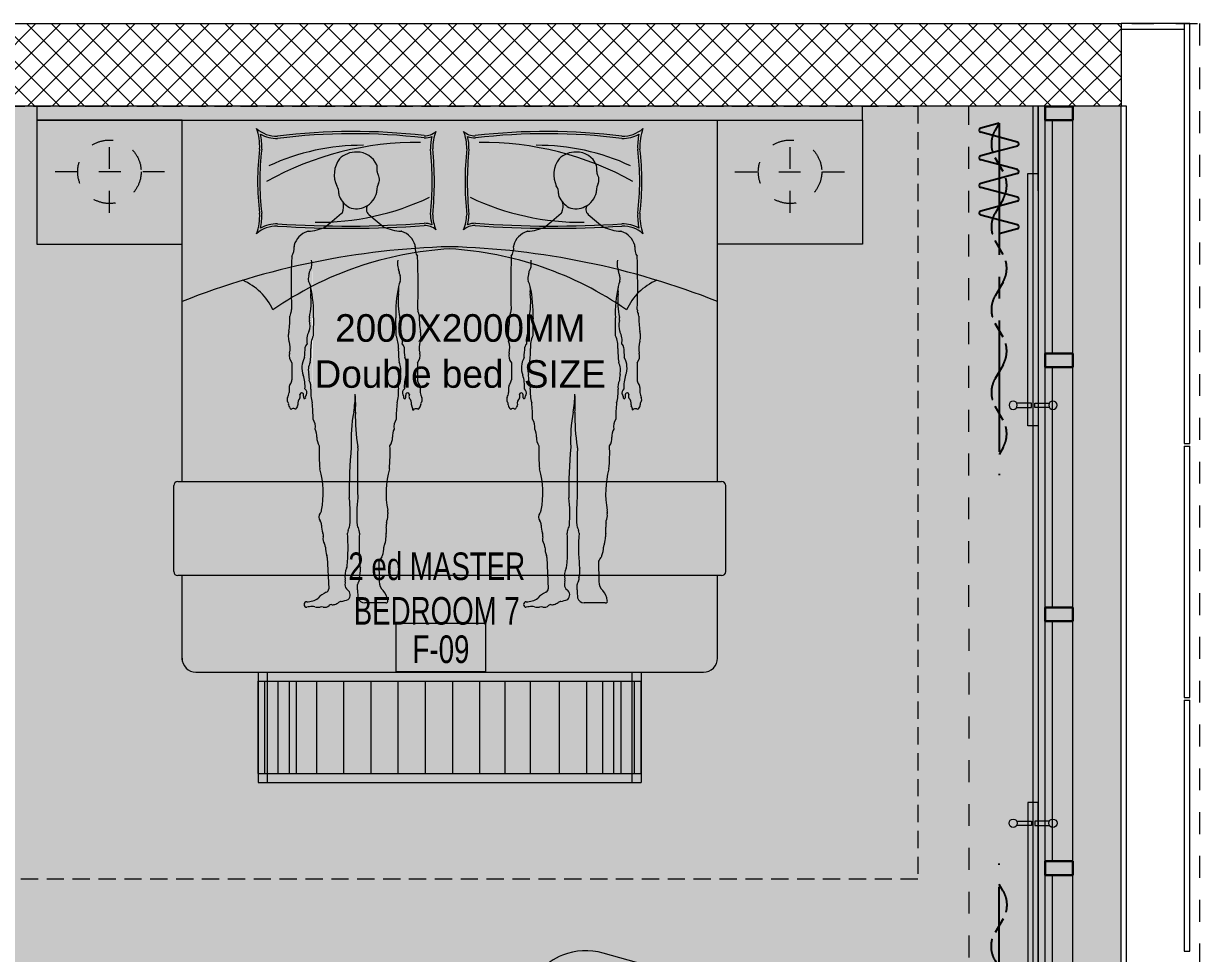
# Model space of a CAD drawing. Header units: millimetres. Extents: x -18512 to 101824, y -95768 to 52898.
# Drawn here: x 71976 to 76237, y -53722 to -50352 of the extents above; entities that cross this region are included whole.
import ezdxf

# ---------------------------------------------------------------- set-up
doc = ezdxf.new("R2010")
doc.units = ezdxf.units.MM
doc.header["$LTSCALE"] = 25
for name, pattern in [('CENTER2', [28.575, 19.05, -3.175, 3.175, -3.175]), ('Dash', [6.35, 3.175, -3.175]), ('DASHED', [0.75, 0.5, -0.25]), ('HIDDEN2', [4.7625, 3.175, -1.5875])]:
    doc.linetypes.add(name, pattern=pattern)
doc.layers.get('0').update_dxf_attribs({"color": 254, "lineweight": 0})
for name, color, linetype in [('4_Furniture', 3, 'Continuous'), ('AR WALL HATCH', 8, 'Continuous'), ('WD-FURNITURE-1', 1, 'Continuous')]:
    doc.layers.add(name, color=color, linetype=linetype)
for name, color, linetype, lineweight in [('_FW_FUR_FIXED', 62, 'Continuous', 0), ('_FW_FUR_LOOSE', 132, 'Continuous', 0), ('_FW_NOTES', 252, 'Continuous', 0), ('A-AREA-IDEN', 2, 'Continuous', 9), ('A-DOOR', 31, 'Continuous', 18), ('A-FLOR-OTLN', 6, 'Continuous', 18), ('A-FLOR-STRS', 2, 'Continuous', 9), ('A-GLAZ', 6, 'Continuous', 9), ('A-GLAZ-CWMG', 51, 'Continuous', 9), ('hatch', 252, 'Continuous', 0), ('I-WALL', 2, 'Continuous', 9)]:
    doc.layers.add(name, color=color, linetype=linetype, lineweight=lineweight)
doc.styles.add('Arial Narrow_4', font='fi_9001f.ttf', dxfattribs={"width": 0.75, "height": 147.492401})
doc.styles.add('Century Gothic', font='GOTHIC.TTF')

# ---------------------------------------------------------------- blocks, each defined once
blk = doc.blocks.new('System Panel - Glazed-7748059-FIRST FLOOR PLAN')
at = {"layer": 'A-GLAZ', "lineweight": 18}
for p, q in [((422.5, 49.5), (-422.5, 49.5)), ((-422.5, 49.5), (-422.5, 24.5)), ((422.5, 24.5), (422.5, 49.5)), ((-422.5, 24.5), (422.5, 24.5))]:
    blk.add_line(p, q, dxfattribs=at)
blk = doc.blocks.new('System Panel - Glazed-7748061-FIRST FLOOR PLAN')
at = {"layer": 'A-GLAZ', "lineweight": 18}
for p, q in [((435, 49.5), (-435, 49.5)), ((-435, 49.5), (-435, 24.5)), ((435, 24.5), (435, 49.5)), ((-435, 24.5), (435, 24.5))]:
    blk.add_line(p, q, dxfattribs=at)
blk = doc.blocks.new('Q  CurtainWall sliding door - GD03 85mm-7420484-FIRST FLOOR PLAN')
at = {"layer": 'A-DOOR'}
for p, q in [((276.7, -34.7), (276.7, -88)), ((292.7, -88), (292.7, -34.7)), ((1124.1, -75), (209.7, -75)), ((209.7, -75), (209.7, -113)), ((1124.1, -113), (1124.1, -75)), ((209.7, -113), (1124.1, -113)), ((276.7, -88), (292.7, -88)), ((276.7, -153.3), (276.7, -100)), ((276.7, -100), (292.7, -100)), ((292.7, -100), (292.7, -153.3))]:
    blk.add_line(p, q, dxfattribs=at)
for centre in [(284.7, -22), (284.7, -166)]:
    blk.add_circle(centre, 15, dxfattribs=at)
blk = doc.blocks.new('Rectangular Mullion - 50 x 100mm-7747910-FIRST FLOOR PLAN')
at = {"layer": 'A-GLAZ-CWMG'}
for p, q in [((11249.1, -22557.8), (11249.1, -23402.8)), ((11349.1, -22557.8), (11349.1, -23402.8))]:
    blk.add_line(p, q, dxfattribs=at)
blk = doc.blocks.new('Rectangular Mullion - 50 x 100mm-7747911-FIRST FLOOR PLAN')
at = {"layer": 'A-GLAZ-CWMG'}
for p, q in [((11249.1, -21637.8), (11249.1, -22507.8)), ((11349.1, -21637.8), (11349.1, -22507.8))]:
    blk.add_line(p, q, dxfattribs=at)
blk = doc.blocks.new('Rectangular Mullion - 50 x 100mm-7747912-FIRST FLOOR PLAN')
at = {"layer": 'A-GLAZ-CWMG', "lineweight": 30}
for p, q in [((0, 50), (-50, 50)), ((-50, 50), (-50, -50)), ((0, -50), (0, 50)), ((-50, -50), (0, -50))]:
    blk.add_line(p, q, dxfattribs=at)
blk = doc.blocks.new('Rectangular Mullion - 50 x 100mm-7154860-FIRST FLOOR PLAN')
at = {"layer": 'A-GLAZ-CWMG', "lineweight": 30}
for p, q in [((-25, 50), (25, 50)), ((-25, -50), (-25, 50)), ((25, 50), (25, -50)), ((25, -50), (-25, -50))]:
    blk.add_line(p, q, dxfattribs=at)
blk = doc.blocks.new('M_NAGA Room Tag - Room Tag-1756429-FIRST FLOOR PLAN')
at = {"layer": 'A-AREA-IDEN'}
for p, q in [((-3.25, 1.75), (-3.25, -1.75)), ((-3.25, 1.75), (3.25, 1.75)), ((3.25, 1.75), (3.25, -1.75)), ((-3.25, -1.75), (3.25, -1.75))]:
    blk.add_line(p, q, dxfattribs=at)
blk = doc.blocks.new('*U378')
at = {"color": 1}
for p, q in [((67.8, 66.3), (32.2, -66.3)), ((82.2, 66.3), (100, 0)), ((167.8, 66.3), (132.2, -66.3)), ((182.2, 66.3), (200, 0)), ((267.8, 66.3), (232.2, -66.3)), ((282.2, 66.3), (300, 0)), ((367.8, 66.3), (332.2, -66.3)), ((382.2, 66.3), (400, 0)), ((0, 0), (17.8, -66.3)), ((100, 0), (117.8, -66.3)), ((200, 0), (217.8, -66.3)), ((300, 0), (317.8, -66.3))]:
    blk.add_line(p, q, dxfattribs=at)
at = {"color": 1, "linetype": 'CENTER2'}
blk.add_line((0, 0), (1275, 0), dxfattribs=at)
at = {"color": 1, "linetype": 'HIDDEN2'}
for p, q in [((175, 14.4), (125, -14.4)), ((275, 14.4), (300, 0)), ((475, 14.4), (425, -14.4)), ((575, 14.4), (600, 0)), ((775, 14.4), (725, -14.4)), ((875, 14.4), (900, 0)), ((1075, 14.4), (1025, -14.4)), ((1175, 14.4), (1200, 0)), ((0, 0), (25, -14.4)), ((300, 0), (325, -14.4)), ((600, 0), (625, -14.4)), ((900, 0), (925, -14.4))]:
    blk.add_line(p, q, dxfattribs=at)
at = {"color": 1}
for centre, start, end in [((75, 64.3), 15, 165), ((175, 64.3), 15, 165), ((275, 64.3), 15, 165), ((375, 64.3), 15, 165), ((25, -64.3), 195, 345), ((125, -64.3), 195, 345), ((225, -64.3), 195, 345), ((325, -64.3), 195, 345)]:
    blk.add_arc(centre, 7.5, start, end, dxfattribs=at)
at = {"color": 1, "linetype": 'HIDDEN2'}
for centre, start, end in [((225, -72.2), 60, 120), ((525, -72.2), 60, 120), ((825, -72.2), 60, 120), ((1125, -72.2), 60, 120), ((75, 72.2), 240, 300), ((375, 72.2), 240, 300), ((675, 72.2), 240, 300), ((975, 72.2), 240, 300)]:
    blk.add_arc(centre, 100, start, end, dxfattribs=at)
blk = doc.blocks.new('A$Ce7ac1099')
at = {"layer": '_FW_FUR_FIXED'}
for p, q in [((-530.5, 360), (-50.5, 360)), ((-50.5, 280), (-50.5, 360)), ((-530.5, 280), (-50.5, 280)), ((-520, -280), (-520, 280)), ((-40, 280), (-50.5, 280)), ((0, -240), (0, 240)), ((-720, -145.7), (-720, 145.7)), ((-640, -145.7), (-640, 145.7)), ((-50.5, -280), (-530.5, -280)), ((-50.5, -280), (-40, -280)), ((-50.5, -280), (-50.5, -360)), ((-50.5, -360), (-530.5, -360))]:
    blk.add_line(p, q, dxfattribs=at)
for points in [[(-720, 145.7, -0.164031), (-674, 285.9, -0.133131), (-594.2, 347.6, -0.098116), (-530.5, 360)], [(-530.5, 280, 0.127666), (-573.5, 269.1, 0.126943), (-615.6, 229.9, 0.135914), (-639.8, 153.1, 0.01049), (-640, 145.7)], [(-720, -145.7, 0.164031), (-674, -285.9, 0.133131), (-594.2, -347.6, 0.098116), (-530.5, -360)], [(-640, -145.7, 0.158507), (-612.1, -235, 0.132455), (-566.4, -272.6, 0.106378), (-530.5, -280)]]:
    blk.add_lwpolyline(points, format="xyb", dxfattribs=at)
for centre, start, end in [((-40, 240), 360, 90), ((-40, -240), 270, 360)]:
    blk.add_arc(centre, 40, start, end, dxfattribs=at)
blk = doc.blocks.new('A$C0c84bc15')
for p, q in [((200.3, 1518.3), (165.7, 1488.2)), ((165.7, 1488.2), (143.9, 1468.9)), ((300.2, 1515), (331, 1488.2)), ((331, 1488.2), (352.7, 1468.9))]:
    blk.add_line(p, q)
for points in [[(256.4, 1755.5, 0.21324), (192.4, 1729.4, 0.260901), (182.5, 1624.8, -0.171743), (190.2, 1595.9, 0.122626), (192.2, 1584, 0.153904), (228.8, 1542, 0.222767), (287.9, 1545.2, 0.229331), (329.9, 1600.9, 0.060479), (330.3, 1607, -0.134542), (336.6, 1635.2, 0.110734), (339.5, 1645.8, 0.137301), (334.5, 1667.6, -0.134549), (331.4, 1680.5, 0.016245), (331.5, 1697.7, 0.088694), (329.7, 1706.3, 0.307171), (256.4, 1755.5, 7.502039)], [(1.6, 791.9, -0.318953), (5.1, 781.2, 0.215164), (14.7, 763.4, -0.296863), (27.9, 765.7, 0.467133), (34.8, 769.2, -0.089745), (38.3, 777.5, 0.19589), (39.1, 781.2, -0.255112), (47.1, 806.1, 0.168599), (47, 821, -0.752837), (59.8, 823.3, -0.031674), (61, 807.9, 0.791616), (67.1, 806.2, -0.253609), (70.9, 819.9, 0.33583), (65.4, 842.5, 0.097122), (59, 894.8, -0.217967), (63.9, 963, 0.007695), (66.7, 1003.6, -0.234228), (73.3, 1015.3, -0.164752), (79.9, 1062.9, 0.153226), (81.9, 1105.8, -0.118824), (81.7, 1117.5, 0.081426), (86.6, 1208.8, -0.066527), (86.8, 1215.4, 0.172472), (78.8, 1258.1, -0.17395), (79.5, 1277.8, 0.116388), (81.2, 1289.1, -0.18598), (84.7, 1300.8, 0.130792), (89.6, 1312.7, 0.068092), (89.6, 1338.3, -2.644337)], [(462.4, 761.1, 0.171312), (458.3, 777.5, -0.19589), (457.6, 781.2, 0.255112), (449.5, 806.1, -0.168599), (449.7, 821, 0.752837), (436.9, 823.3, 0.031674), (435.7, 807.9, -0.791616), (429.5, 806.2, 0.253609), (425.7, 819.9, -0.33583), (431.3, 842.5, -0.097122), (437.7, 894.8, 0.217967), (432.7, 963, -0.007695), (430, 1003.6, 0.234228), (423.3, 1015.3, 0.164752), (416.8, 1062.9, -0.153226), (414.7, 1105.8, 0.118824), (415, 1117.5, -0.081426), (410.1, 1208.8, 0.066527), (409.9, 1215.4, -0.134973), (415.9, 1257.1, 0.094817), (416.6, 1274.6, 0.049922), (415.4, 1279.5, -0.0327), (413.3, 1286.5, 0.050204), (412.3, 1291.4, -0.066284), (411.7, 1294.7, 0.079975), (410.1, 1302.5, -0.03549), (407, 1312.7, -0.068092), (407.1, 1338.3)], [(86.4, 1237.4, -0.059879), (96.9, 1115.9, 0.009327), (96, 1046.9, 0.120505), (87.5, 998.7, -0.037909), (84.5, 944.9, 0.167257), (79.6, 897.9, -0.06691), (81.5, 874.1, -0.168165), (86.8, 841.8, 0.08251), (92.1, 788.8, -0.03147), (95.1, 725.8, -0.183672), (102.9, 687.5, -0.112749), (109.6, 656, 0.182228), (118.3, 623.3, 0.035026), (120.5, 533.7, -0.110572), (126.7, 374, -0.118572), (122, 363.3, 0.335344), (121.8, 333.1, -0.172178), (126.7, 317.1, 0.101641), (131.7, 286.2, -0.148682), (132.7, 271.7, 0.193842), (137, 244.6, -0.133217), (140.5, 232, 0.080007), (146.1, 199.6, -0.071364), (147.4, 192.7), (152.7, 71.4, -0.313382), (144.1, 57.8, 0.120982), (114.2, 35.5, -0.104021), (93.8, 24.4, -0.081996), (71.9, 21.7, 0.901497), (71.9, 0, -0.065645), (92.8, 3.5, -0.093212), (102, 2.1, 0.139159), (121.1, 0.9, -0.114551), (132.4, 0.8, 0.276686), (154.2, 7.5, -0.445724)], [(410.2, 1237.4, 0.059879), (399.8, 1115.9, -0.009327), (400.7, 1046.9, -0.120505), (409.2, 998.7, 0.037909), (412.1, 944.9, -0.167257), (417, 897.9, 0.06691), (415.1, 874.1, 0.168165), (409.8, 841.8, -0.08251), (404.5, 788.8, 0.03147), (401.5, 725.8, 0.183672), (393.7, 687.5, 0.112749), (387.1, 656, -0.182228), (378.4, 623.3, -0.035026), (376.1, 533.7, 0.110572), (370, 374, -0.06267), (370.1, 366.2, 0.061998), (370.1, 360, -0.13572), (366.5, 333.1, -0.070646), (365.6, 326.4, 0.063145), (364.9, 308.9, -0.0308), (365.1, 289.6, -0.05642), (364.2, 284.1, 0.12596), (363.9, 271.7, -0.054273), (359.7, 244.6, 0.133217), (356.1, 232, -0.080007), (350.6, 199.6, -0.195886), (348.5, 194.6, 0.01059), (337.6, 178.1), (339.1, 99)], [(6.3, 1064.7, 0.01408), (4.2, 1049.3, 0.106102), (6.7, 1026.3, -0.138052), (8.7, 980.5, 0.226385), (16.9, 942.9), (16.9, 877.7, -0.160907), (11.9, 862.5, 0.160907), (7, 847.6), (7, 828.9, 0.543944)], [(490.4, 1064.7, -0.01408), (492.4, 1049.3, -0.106102), (490, 1026.3, 0.138052), (488, 980.5, -0.226385), (479.8, 942.9), (479.8, 877.7, 0.160907), (484.8, 862.5, -0.160907), (489.7, 847.6), (489.7, 828.9, -0.543944)], [(7, 828.9, -0.038032), (1.6, 808.8, 0.186797), (1.6, 791.9, 0.50887)], [(489.7, 828.9, 0.038032), (495.1, 808.8, -0.186797), (495.1, 791.9, -0.50887)], [(154.2, 7.5, -0.261434), (162.6, 10.3, 0.125667), (175, 11.2, 0.078908), (189.2, 18.4, -0.107406), (198.9, 22.7, 0.037466), (224.4, 30, 0.451284), (222.2, 67.4, -0.236247), (212.6, 87.6, -0.048403), (213.9, 98.4, 0.106944), (213.9, 108.9, -0.167628), (218.9, 150.4, 0.094179), (221.3, 159.4, 0.034298), (222.5, 285.8, -0.111049), (224.2, 296.7, 0.028473), (230.7, 315.7, 0.046339), (228.7, 422.7, -0.027468), (236, 617.1, -0.063109), (245, 752.1, 0.030979), (250.8, 821.5, -6.13413)], [(260.4, 45.2, -0.046599), (258.7, 67.4, 0.035844), (259.3, 87.6, -0.141344), (263.4, 98.4, 0.191363), (265.6, 106.2, -0.074948), (265.9, 113.7, 0.045236), (269.6, 150.4, -0.094179), (267.1, 159.4, -0.034298), (266, 285.8, 0.111049), (264.3, 296.7, -0.028473), (257.8, 315.7, -0.046339), (259.8, 422.7, -0.010856), (259.9, 614.8, 0.045573), (259.6, 619.3, -0.04859), (251.2, 752.1, 0.032537), (250.8, 821.2)], [(495.1, 791.9, 0.318953), (491.5, 781.2, -0.174445), (484.8, 766, -0.30568), (479.3, 764.8, 0.324131), (463.4, 760.8, 0.383292)], [(339.1, 99, 0.230981), (353.7, 64.6, -0.132992), (370.1, 26.7, -0.619887), (362.7, 17.1), (285.4, 17.1, -0.351459), (261, 36.7, -0.078247), (260.4, 45.2, 0.046761)]]:
    blk.add_lwpolyline(points, format="xyb")
for centre, radius, start, end in [((134.7, 1547), 72.7, 340.2822, 11.8211), ((193.7, 1525.8), 10, 310.9538, 340.2822), ((329.3, 1534.6), 37.8, 157.9107, 183.3191), ((316.5, 1533.9), 25, 183.3191, 229.0462), ((101.3, 1376.3), 78.2, 110.2458, 165.2073), ((77.7, 1440.3), 10, 94.0196, 110.2458), ((64.4, 1629.1), 179.3, 274.0196, 295.4985), ((137.3, 1476.3), 10, 295.4985, 311.7262), ((359.4, 1476.3), 10, 228.2738, 244.5015), ((432.3, 1629.1), 179.3, 244.5015, 265.9804), ((419, 1440.3), 10, 69.7542, 85.9804), ((395.4, 1376.3), 78.2, 14.7927, 69.7542), ((-32.6, 1384.5), 58.2, 328.0084, 6.2192), ((40.2, 1392.4), 15, 165.2073, 186.2192), ((456.5, 1392.4), 15, 353.7808, 14.7927), ((529.2, 1384.5), 58.2, 173.7808, 211.9916), ((3134, 1239.9), 3119.4, 177.9097, 181.6898), ((-2637.4, 1239.9), 3119.4, 358.3102, 2.0903), ((108.2, 1108.7), 99, 160.1116, 172.0387), ((1, 1147.5), 15, 340.1116, 1.6898), ((495.6, 1147.5), 15, 178.3102, 199.8884), ((388.4, 1108.7), 99, 7.9613, 19.8884), ((-301.3, 1114.6), 311.6, 350.7795, 1.4379), ((797.9, 1114.6), 311.6, 178.5621, 189.2205), ((463, 761.1), 0.567, 168.4337, 322.3114)]:
    blk.add_arc(centre, radius, start, end)

msp = doc.modelspace()

# ---------------------------------------------------------------- hatches: boundary and pattern name
at = {"transparency": 33554523}
h = msp.add_hatch(color=9, dxfattribs=at)
h.dxf.hatch_style = 1
edge = h.paths.add_edge_path(flags=16)
edge.add_arc((124671, -51457.4), 51648, 179.63567, 180.36433, ccw=False)
edge.add_line((73024, -51128.9), (73024, -51785.8))
h.paths.add_polyline_path([(70753.1, -58307), (70753.1, -50652.4), (75953.1, -50652.4), (75953.1, -58307)])
edge = h.paths.add_edge_path(flags=16)
edge.add_arc((-664.9, -51457.4), 73689.6, -0.255351, 0.255351, ccw=False)
edge.add_line((73024, -51785.8), (73024, -51128.9))
at = {"layer": 'AR WALL HATCH', "lineweight": 5}
h = msp.add_hatch(dxfattribs=at)
h.set_pattern_fill('ANSI37', color=256, scale=20, style=0)
h.set_pattern_definition([(135, (9411.8, 69875.98), (-44.90128, -44.90128), []), (225, (9411.8, 69875.98), (44.90128, -44.90128), [])])
h.paths.add_polyline_path([(74212.6, -50652.4), (74245.4, -50652.4), (75953.1, -50652.4), (75953.1, -50352.4), (70912.3, -50352.4), (70912.3, -50652.4), (72861.5, -50652.4), (72828.7, -50652.4)])

# ---------------------------------------------------------------- linework, layer by layer
at = {"layer": '_FW_FUR_FIXED', "color": 9, "linetype": 'DASHED', "ltscale": 5}
msp.add_lwpolyline([(71824.6, -50652.4), (75216.7, -50652.4), (75216.7, -53452.4), (71824.6, -53452.4)], close=True, dxfattribs=at)
at = {"layer": '_FW_FUR_LOOSE'}
for p, q in [((72550.6, -52011.7), (72550.6, -50702.4)), ((72550.6, -50702.4), (74490.6, -50702.4)), ((72695.6, -50702.4), (74345.6, -50702.4)), ((74490.6, -52011.7), (74490.6, -50702.4)), ((74490.6, -52011.7), (74490.6, -50702.4)), ((72535.6, -52011.7), (74505.6, -52011.7)), ((72520.6, -52337.6), (72520.6, -52026.7)), ((74520.6, -52337.6), (74520.6, -52026.7)), ((74505.6, -52352.6), (72535.6, -52352.6)), ((72550.6, -52657.9), (72550.6, -52352.6)), ((74490.6, -52651.8), (74490.6, -52352.6)), ((72601.2, -52702.4), (74440, -52702.4)), ((72827.1, -52702.4), (72827.1, -53102.4)), ((72827.1, -52702.4), (74214.2, -52702.4)), ((72859.9, -53102.4), (72859.9, -52702.4)), ((74181.4, -53102.4), (74181.4, -52702.4)), ((74214.2, -52702.4), (74214.2, -53102.4)), ((72827.1, -53069.5), (72827.1, -52735.2)), ((72827.1, -52735.2), (74214.2, -52735.2)), ((72851, -53069.5), (72851, -52735.2)), ((72899.3, -53069.5), (72899.3, -52735.2)), ((72940.1, -53069.5), (72940.1, -52735.2)), ((72965.7, -53069.5), (72965.7, -52735.2)), ((73038.6, -53069.5), (73038.6, -52735.2)), ((73137.2, -53069.5), (73137.2, -52735.2)), ((73235.7, -53069.5), (73235.7, -52735.2)), ((73334.3, -53069.5), (73334.3, -52735.2)), ((73432.8, -53069.5), (73432.8, -52735.2)), ((73531.4, -53069.5), (73531.4, -52735.2)), ((73531.4, -53069.5), (73531.4, -52735.2)), ((73629.9, -53069.5), (73629.9, -52735.2)), ((73721.5, -53069.5), (73721.5, -52735.2)), ((73813.1, -53069.5), (73813.1, -52735.2)), ((73918.6, -53069.5), (73918.6, -52735.2)), ((74017.2, -53069.5), (74017.2, -52735.2)), ((74075.6, -53069.5), (74075.6, -52735.2)), ((74115.7, -53069.5), (74115.7, -52735.2)), ((74142, -53069.5), (74142, -52735.2)), ((74190.3, -53069.5), (74190.3, -52735.2)), ((74214.2, -53069.5), (74214.2, -52735.2)), ((72827.1, -53069.5), (74214.2, -53069.5)), ((72827.1, -53102.4), (74214.2, -53102.4)), ((72951.3, -53102.4), (74090, -53102.4))]:
    msp.add_line(p, q, dxfattribs=at)
for points in [[(75016.7, -50702.4), (75016.7, -50652.4), (72024.6, -50652.4), (72024.6, -50702.4)], [(72550.6, -51152.4), (72550.6, -50702.4), (72024.6, -50702.4), (72024.6, -51152.4)], [(74490.6, -51152.4), (74490.6, -50702.4), (75016.7, -50702.4), (75016.7, -51152.4)]]:
    msp.add_lwpolyline(points, close=True, dxfattribs=at)
for centre, radius, start, end in [((72893.7, -50650.8), 110, 228.4161, 271.5527), ((72651.9, -50796.2), 180.1, 356.5245, 20.485), ((73171.8, -52942.1), 2198.6, 83.3062, 97.1892), ((73430, -50698.3), 60.6, 268.1988, 312.1405), ((73612.1, -50802.1), 153.2, 157.3977, 181.6077), ((73429.2, -50802.1), 153.2, 358.3923, 22.6023), ((73611.3, -50698.3), 60.6, 227.8595, 271.8012), ((73869.5, -52942.1), 2198.6, 82.8108, 96.6938), ((74147.6, -50650.8), 110, 268.4473, 311.5839), ((74389.4, -50796.2), 180.1, 159.515, 183.4755), ((72893.7, -50650.8), 118, 240.1487, 271.5527), ((72651.9, -50796.2), 188, 356.5245, 13.2301), ((73403, -51908.3), 1125.1, 89.4231, 119.0421), ((73170.3, -52929.6), 2178.1, 83.2109, 97.2127), ((73430, -50698.3), 68.5, 268.1988, 292.4287), ((73612.1, -50802.1), 161.2, 165.4484, 181.6077), ((73429.2, -50802.1), 161.2, 358.3923, 14.5516), ((73611.3, -50698.3), 68.5, 247.5713, 271.8012), ((73871, -52929.6), 2178.1, 82.7873, 96.7891), ((73638.3, -51908.3), 1125.1, 60.9579, 90.5769), ((74147.6, -50650.8), 118, 268.4473, 299.8513), ((74389.4, -50796.2), 188, 166.7699, 183.4755), ((73736.6, -50923.5), 912.3, 172.668, 187.332), ((73736.6, -50923.5), 904.3, 172.668, 187.332), ((73201.9, -51591.4), 797.8, 89.5677, 114.9455), ((72291.5, -50925.9), 1165.5, 354.1588, 5.8412), ((72291.5, -50925.9), 1173.5, 354.1588, 5.8412), ((74749.8, -50925.9), 1173.5, 174.1588, 185.8412), ((74749.8, -50925.9), 1165.5, 174.1588, 185.8412), ((73839.4, -51591.4), 797.8, 65.0545, 90.4323), ((73304.7, -50923.5), 904.3, 352.668, 7.332), ((73304.7, -50923.5), 912.3, 352.668, 7.332), ((73043.3, -50128.1), 944.6, 269.3841, 295.3009), ((73998, -50128.1), 944.6, 244.6991, 270.6159), ((72651.9, -51050.9), 180.1, 339.515, 3.4755), ((72651.9, -51050.9), 188, 346.7699, 3.4755), ((74389.4, -51050.9), 188, 176.5245, 193.2301), ((74389.4, -51050.9), 180.1, 176.5245, 200.485), ((72893.7, -51196.2), 110, 88.4473, 131.5839), ((72893.7, -51196.2), 118, 88.4473, 119.8513), ((73148.1, -47209.9), 3884.5, 266.2892, 274.1337), ((73147.9, -47169.9), 3916.4, 266.3248, 274.0984), ((73430, -51144.8), 68.5, 67.5713, 91.8012), ((73430, -51144.8), 60.6, 47.8595, 91.8012), ((73612.1, -51041), 161.2, 181.6077, 194.5516), ((73612.1, -51041), 153.2, 181.6077, 202.6023), ((73429.2, -51041), 153.2, 337.3977, 358.3923), ((73611.3, -51144.8), 60.6, 88.1988, 132.1405), ((73429.2, -51041), 161.2, 345.4484, 358.3923), ((73611.3, -51144.8), 68.5, 88.1988, 112.4287), ((73893.2, -47209.9), 3884.5, 265.8663, 273.7108), ((73893.4, -47169.9), 3916.4, 265.9016, 273.6752), ((74147.6, -51196.2), 118, 60.1487, 91.5527), ((74147.6, -51196.2), 110, 48.4161, 91.5527), ((73598.3, -54009.4), 2849.5, 91.5607, 111.5705), ((73593.1, -52419.1), 1252.2, 93.3183, 124.7179), ((73443, -54009.4), 2849.5, 68.4295, 88.4393), ((73448.2, -52419.1), 1252.2, 55.2821, 86.6817), ((72687.4, -51477), 211.4, 24.3486, 66.8054), ((74353.9, -51477), 211.4, 113.1946, 155.6514), ((72535.6, -52026.7), 15, 90, 180), ((74505.6, -52026.7), 15, 0, 90), ((72535.6, -52337.6), 15, 180, 270), ((74505.6, -52337.6), 15, 270, 0), ((72600.9, -52652.1), 50.2, 179.641, 270.4235), ((74440.4, -52652.1), 50.2, 269.5765, 0.359)]:
    msp.add_arc(centre, radius, start, end, dxfattribs=at)
at = {"layer": 'A-FLOR-OTLN'}
for p, q in [((75653.1, -50652.4), (75653.1, -54282.7)), ((75973.1, -50932.7), (75973.1, -50652.7))]:
    msp.add_line(p, q, dxfattribs=at)
at = {"layer": 'A-FLOR-STRS', "color": 20, "linetype": 'Dash', "lineweight": 15, "true_color": 0xf8311b}
msp.add_lwpolyline([(70912.3, -50352.4), (76237.1, -50352.4), (76237.1, -57857.4), (74758.1, -57857.4), (74758.1, -58307), (70753.1, -58307), (70753.1, -50908.5), (70912.3, -50908.5), (70912.3, -50352.4)], dxfattribs=at)
at = {"layer": 'hatch', "linetype": 'Dash', "lineweight": 9}
for p, q in [((75403.1, -54688.7), (75401.2, -50652.4, 0)), ((72287.6, -51037.9), (72287.6, -50753.7)), ((74753.7, -51037.9), (74753.7, -50753.7)), ((72487.6, -50889.6), (72087.6, -50889.6)), ((74553.7, -50889.6), (74953.7, -50889.6))]:
    msp.add_line(p, q, dxfattribs=at)
for centre in [(72287.6, -50889.6), (74753.7, -50889.6)]:
    msp.add_circle(centre, 115, dxfattribs=at)
at = {"layer": 'I-WALL'}
for p, q in [((76202.1, -50352.4), (75953.1, -50352.4)), ((76182.1, -50352.4), (76182.1, -50993.9)), ((76202.1, -50993.9), (76202.1, -50352.4)), ((75953.1, -50372.4), (76182.1, -50372.4)), ((75973.1, -50652.4), (75633.1, -50652.4)), ((75633.1, -50652.4), (75633.1, -54332.7)), ((75953.1, -50652.4), (75653.1, -50652.4)), ((75653.1, -50958.5), (75653.1, -50652.4)), ((75973.1, -54332.7), (75973.1, -50652.4)), ((76182.1, -50993.9), (76182.1, -51873.7)), ((76202.1, -51873.7), (76202.1, -50993.9)), ((76182.1, -51873.7), (76202.1, -51873.7)), ((76182.1, -51883.9), (76182.1, -52793.9)), ((76182.1, -51883.9), (76202.1, -51883.9)), ((76202.1, -52793.9), (76202.1, -51883.9)), ((76182.1, -52793.9), (76202.1, -52793.9)), ((76182.1, -52803.9), (76182.1, -53713.9)), ((76182.1, -52803.9), (76202.1, -52803.9)), ((76202.1, -53713.9), (76202.1, -52803.9)), ((76182.1, -53713.9), (76202.1, -53713.9))]:
    msp.add_line(p, q, dxfattribs=at)
at = {"layer": 'I-WALL', "color": 6}
msp.add_line((75953.1, -57857.4), (75953.1, -50652.4), dxfattribs=at)
at = {"layer": 'I-WALL'}
msp.add_lwpolyline([(70912.3, -50652.4), (70912.3, -50352.4), (75953.1, -50352.4), (75953.1, -50652.4)], close=True, dxfattribs=at)

# ---------------------------------------------------------------- block references
at = {"layer": '4_Furniture', "color": 3, "rotation": 270}
msp.add_blockref('*U378', (75510.9, -50714, 0), dxfattribs=at)
at = {"layer": '4_Furniture', "color": 3, "xscale": -1, "rotation": 270}
msp.add_blockref('*U378', (75510.9, -54671.1, 0), dxfattribs=at)
at = {"layer": '_FW_FUR_FIXED', "color": 9, "linetype": 'DASHED', "ltscale": 5, "xscale": 0.984279887367544, "yscale": 0.9395398924872012, "zscale": 0.8947998976068575}
for p in [(72931.7, -52467.6), (73727.2, -52467.6)]:
    msp.add_blockref('A$C0c84bc15', p, dxfattribs=at)
at = {"layer": 'A-AREA-IDEN', "lineweight": 18, "xscale": -49.99999999999998, "yscale": 49.99999999999998, "zscale": 49.99999999999998, "rotation": 180}
msp.add_blockref('M_NAGA Room Tag - Room Tag-1756429-FIRST FLOOR PLAN', (73489.4, -52612.7), dxfattribs=at)
at = {"layer": 'A-DOOR', "xscale": -1, "rotation": 270}
msp.add_blockref('Q  CurtainWall sliding door - GD03 85mm-7420484-FIRST FLOOR PLAN', (75728.1, -52020.2), dxfattribs=at)
at = {"layer": 'A-DOOR', "rotation": 270}
msp.add_blockref('Q  CurtainWall sliding door - GD03 85mm-7420484-FIRST FLOOR PLAN', (75728.1, -52965.2), dxfattribs=at)
at = {"layer": 'A-GLAZ', "xscale": -1, "rotation": 90}
for name, p in [('System Panel - Glazed-7748059-FIRST FLOOR PLAN', (75728.1, -51125.2)), ('System Panel - Glazed-7748061-FIRST FLOOR PLAN', (75728.1, -52032.7)), ('System Panel - Glazed-7748061-FIRST FLOOR PLAN', (75728.1, -52952.7)), ('System Panel - Glazed-7748061-FIRST FLOOR PLAN', (75728.1, -53872.7))]:
    msp.add_blockref(name, p, dxfattribs=at)
at = {"layer": 'A-GLAZ-CWMG', "xscale": -1}
for name, p, rotation in [('Rectangular Mullion - 50 x 100mm-7747912-FIRST FLOOR PLAN', (75728.1, -50652.7), 270), ('Rectangular Mullion - 50 x 100mm-7747910-FIRST FLOOR PLAN', (64429.1, -74105.5), 180), ('Rectangular Mullion - 50 x 100mm-7747911-FIRST FLOOR PLAN', (64429.1, -74105.5), 180), ('Rectangular Mullion - 50 x 100mm-7747911-FIRST FLOOR PLAN', (64429.1, -75025.5), 180), ('Rectangular Mullion - 50 x 100mm-7747910-FIRST FLOOR PLAN', (64429.1, -76840.5), 180)]:
    msp.add_blockref(name, p, dxfattribs=dict(at, rotation=rotation))
at = {"layer": 'A-GLAZ-CWMG', "extrusion": (0, 0, -1), "xscale": -1, "rotation": 89.99999999999993}
for p in [(-75728.1, -51572.7), (-75728.1, -52492.7), (-75728.1, -53412.7)]:
    msp.add_blockref('Rectangular Mullion - 50 x 100mm-7154860-FIRST FLOOR PLAN', p, dxfattribs=at)
at = {"layer": 'WD-FURNITURE-1', "ltscale": 0.2, "xscale": -1, "rotation": 74.430933020227}
msp.add_blockref('A$Ce7ac1099', (74023.6, -54453.6, 182041.4), dxfattribs=at)

# ---------------------------------------------------------------- texts
at = {"layer": '_FW_NOTES', "insert": (74308.9, -51405.5), "char_height": 100, "width": 1500, "attachment_point": 3, "style": 'Century Gothic'}
msp.add_mtext('\\pxqc;2000X2000MM\\PDouble bed  SIZE', dxfattribs=at)
at = {"layer": 'A-AREA-IDEN', "lineweight": 18, "char_height": 100, "width": 889.2, "attachment_point": 8, "line_spacing_factor": 0.968573, "style": 'Arial Narrow_4'}
for s, insert in [('2 ed MASTER\\PBEDROOM 7', (73473.6, -52531.8)), ('F-09', (73489, -52670.8))]:
    msp.add_mtext(s, dxfattribs=dict(at, insert=insert))

doc.saveas('drawing.dxf')
